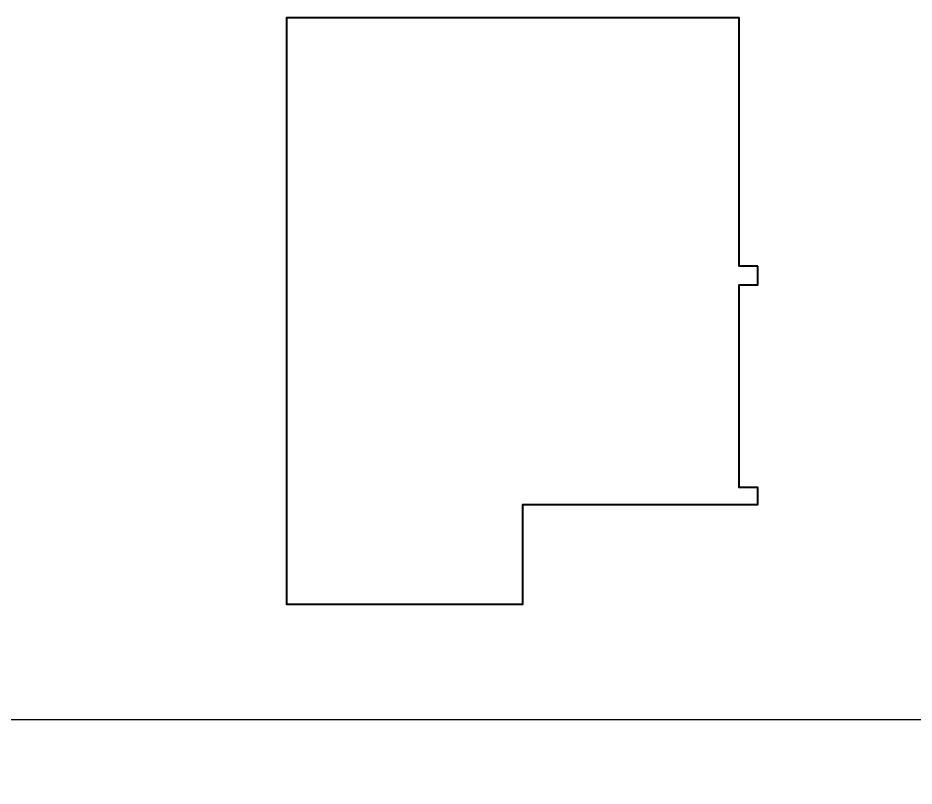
# Model space of a CAD drawing. Header units: inches. Extents: x 160056 to 168773, y -25300 to -22134.
# Drawn here: x 160884 to 161414, y -23094 to -22639 of the extents above; entities that cross this region are included whole.
import ezdxf

# ---------------------------------------------------------------- set-up
doc = ezdxf.new("R2010")
doc.units = ezdxf.units.IN
doc.header["$LTSCALE"] = 0.5
doc.header["$MEASUREMENT"] = 0
doc.layers.add('Annotate-Lite.w', color=177, linetype='Continuous', lineweight=9)
doc.layers.add('wall', color=1, linetype='Continuous', lineweight=40)

msp = doc.modelspace()

# ---------------------------------------------------------------- linework, layer by layer
msp.add_lwpolyline([(160055.64, -25299.71), (160055.64, -23054.68), (163230.44, -23054.68), (163230.44, -25299.71)], close=True)
at = {"layer": 'Annotate-Lite.w', "color": 1}
for p, q in [((161042.56, -22639.37), (161310.56, -22639.37)), ((161042.56, -22639.37), (161042.56, -22986.37)), ((161310.56, -22639.37), (161310.56, -22786.37)), ((161310.56, -22786.37), (161321.56, -22786.37)), ((161321.56, -22786.37), (161321.56, -22797.37)), ((161310.56, -22797.37), (161310.56, -22797.37)), ((161310.56, -22797.37), (161310.56, -22917.37)), ((161310.56, -22917.37), (161321.56, -22917.37)), ((161321.56, -22917.37), (161321.56, -22927.37)), ((161321.56, -22927.37), (161182.56, -22927.37)), ((161042.56, -22986.37), (161182.56, -22986.37))]:
    msp.add_line(p, q, dxfattribs=at)
at = {"layer": 'wall'}
for p, q in [((161310.56, -22797.37), (161321.56, -22797.37)), ((161182.56, -22986.37), (161182.56, -22927.37))]:
    msp.add_line(p, q, dxfattribs=at)
msp.add_lwpolyline([(161321.56, -22786.37), (161310.56, -22786.37), (161310.56, -22639.37), (161042.56, -22639.37), (161042.56, -22986.37), (161182.56, -22986.37), (161182.56, -22927.37), (161321.56, -22927.37), (161321.56, -22917.37), (161310.56, -22917.37), (161310.56, -22797.37), (161321.56, -22797.37)], close=True, dxfattribs=at)

doc.saveas('drawing.dxf')
